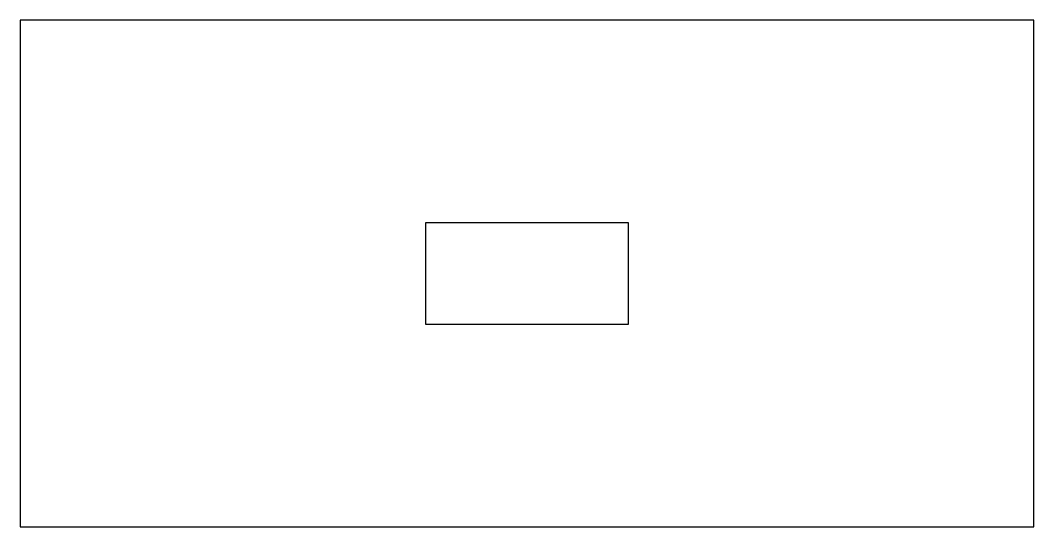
# Model space of a CAD drawing. Header units: metres. Extents: x 0 to 200, y 0 to 100.
import ezdxf

# ---------------------------------------------------------------- set-up
doc = ezdxf.new("R2010")
doc.units = ezdxf.units.M

msp = doc.modelspace()

# ---------------------------------------------------------------- linework, layer by layer
for p, q in [((120, 60), (80, 60)), ((80, 60), (80, 40)), ((120, 40), (120, 60)), ((80, 40), (120, 40))]:
    msp.add_line(p, q)
msp.add_lwpolyline([(0, 0), (200, 0), (200, 100), (0, 100)], close=True)

doc.saveas('drawing.dxf')
